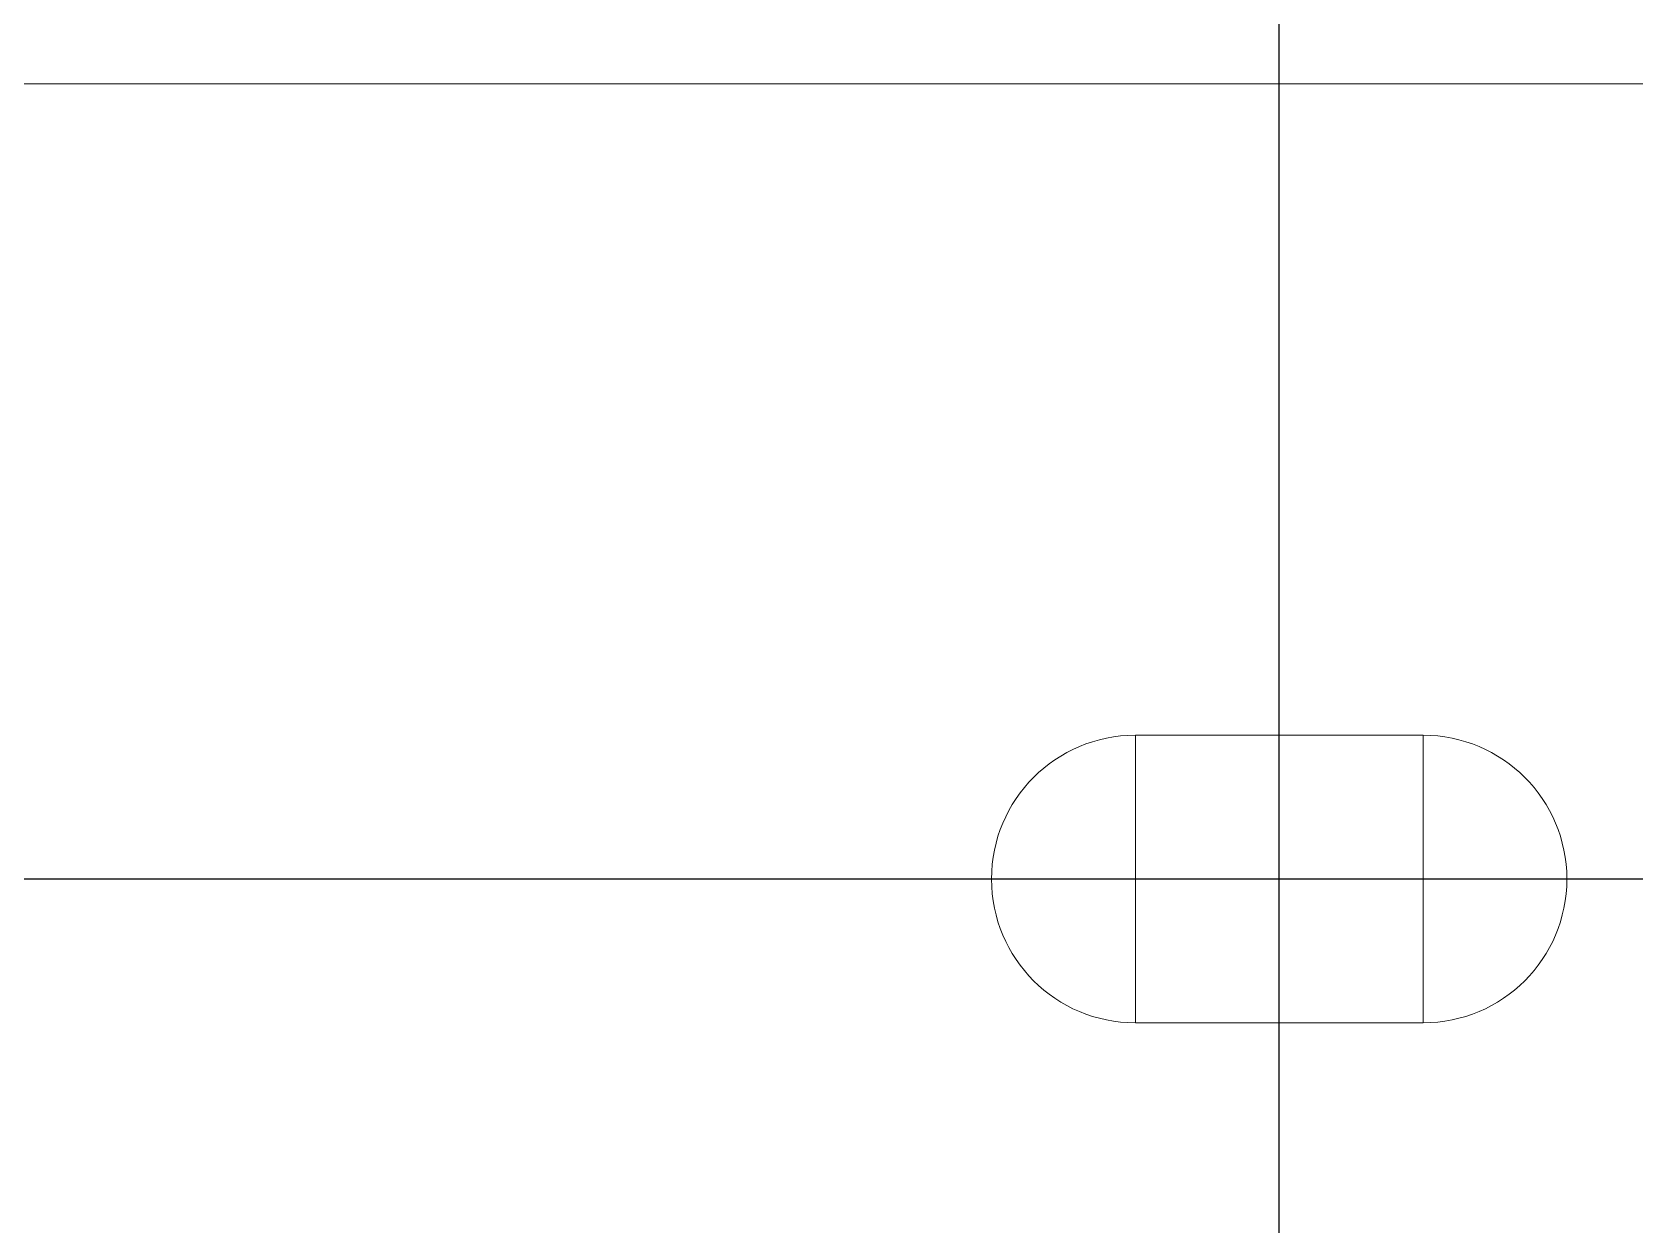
# Model space of a CAD drawing. Header units: metres. Extents: x -18745 to 220762, y -1579758 to -1356048.
# Drawn here: x 127666 to 130619, y -1463075 to -1460877 of the extents above; entities that cross this region are included whole.
import ezdxf

# ---------------------------------------------------------------- set-up
doc = ezdxf.new("R2010")
doc.units = ezdxf.units.M
doc.layers.get('0').update_dxf_attribs({"lineweight": 0})
doc.layers.add('A-100 - Copy$0$axes', color=8, linetype='Continuous')
doc.layers.add('A-100 - Copy$0$Structure', color=8, linetype='Continuous', lineweight=9)
doc.layers.add('A-100 - Copy$0$Walls', color=8, linetype='Continuous', lineweight=0)

# ---------------------------------------------------------------- blocks, each defined once
blk = doc.blocks.new('A-100 - Copy')
at = {"layer": 'A-100 - Copy$0$axes'}
for p, q in [((129963.3, -1477297.4, 0), (129963.3, -1387547.7, 0)), ((215702.3, -1462437.7, 2.4), (83332.8, -1462437.7, 2.4))]:
    blk.add_line(p, q, dxfattribs=at)
at = {"layer": 'A-100 - Copy$0$Structure', "elevation": 0}
blk.add_lwpolyline([(129698.3, -1462702.7), (130228.3, -1462702.7), (130228.3, -1462172.7), (129698.3, -1462172.7)], close=True, dxfattribs=at)
at = {"layer": 'A-100 - Copy$0$Walls', "elevation": 0}
blk.add_lwpolyline([(119782.1, -1460972.7), (132663.3, -1460972.7)], dxfattribs=at)
at = {"layer": 'A-100 - Copy$0$Walls'}
for centre, start, end in [((129698.3, -1462437.7, 0), 90, 270), ((130228.3, -1462437.7, 0), 270, 90)]:
    blk.add_arc(centre, 265, start, end, dxfattribs=at)

msp = doc.modelspace()

# ---------------------------------------------------------------- block references
msp.add_blockref('A-100 - Copy', (0, 0))

doc.saveas('drawing.dxf')
